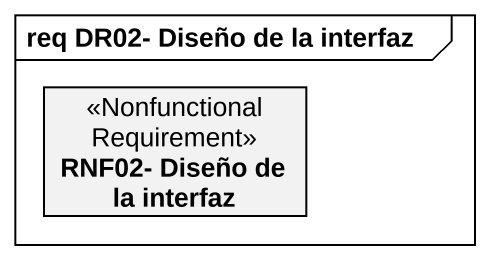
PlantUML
@startuml
mainframe req DR02- Diseño de la interfaz
hide circle
hide empty members
class "RNF02- Diseño de la interfaz" as RNF02_Diseño_de_la_interfaz <<NonfunctionalRequirement>>
@enduml
